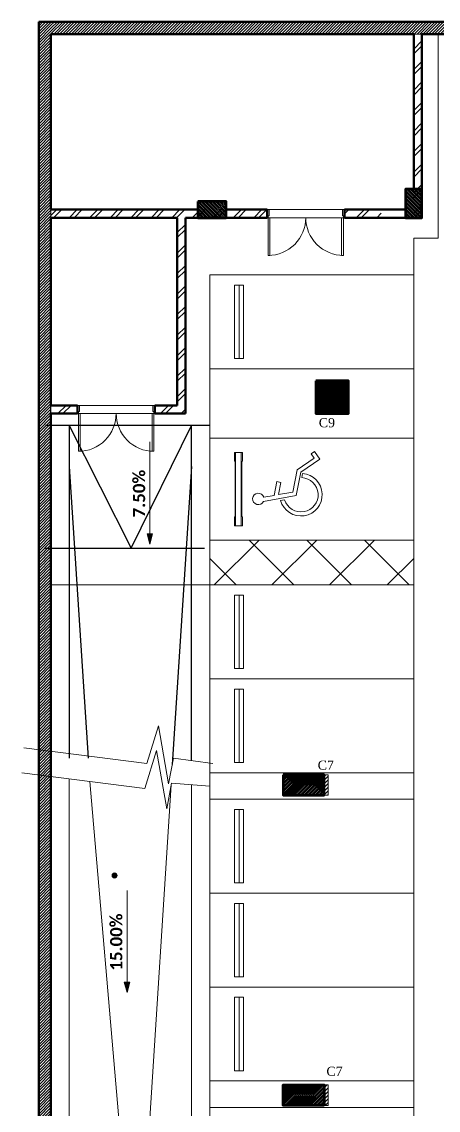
# Model space of a CAD drawing. Header units: millimetres. Extents: x -967280 to 3852, y 2833 to 1955156.
# Drawn here: x -967262 to -957046, y 496368 to 523037 of the extents above; entities that cross this region are included whole.
import ezdxf
from ezdxf.enums import TextEntityAlignment as Align

# ---------------------------------------------------------------- set-up
doc = ezdxf.new("R2010")
doc.units = ezdxf.units.MM
doc.header["$LTSCALE"] = 1000
for name, pattern in [('Dash', [6.35, 3.175, -3.175]), ('HRZN_Line-Ptrn-Dash', [4, 2, -2]), ('HRZN_Line-Ptrn-Sold', [9144001.0, 9144000.0, -1])]:
    doc.linetypes.add(name, pattern=pattern)
for name, color, linetype, lineweight in [('A-COLS', 8, 'HRZN_Line-Ptrn-Sold', 18), ('A-DIM', 7, 'Continuous', 13), ('A-DOOR', 5, 'Continuous', 13), ('A-ELEV', 1, 'HRZN_Line-Ptrn-Sold', 13), ('A-FLOR-PATT', 1, 'Continuous', 13), ('A-HATCH', 1, 'Continuous', 13), ('A-SYMB', 7, 'Continuous', 13), ('A-TEXT21', 3, 'Continuous', 13), ('A-TONE', 40, 'HRZN_Line-Ptrn-Sold', 35), ('A-WALL', 8, 'HRZN_Line-Ptrn-Sold', 50), ('C-PKNG', 1, 'Continuous', 13), ('DASHED', 1, 'HRZN_Line-Ptrn-Dash', 30), ('S - column', 6, 'Continuous', 60)]:
    doc.layers.add(name, color=color, linetype=linetype, lineweight=lineweight)
doc.layers.add('ARCH', color=8, linetype='Continuous')
doc.layers.add('S - col hach', color=1, linetype='Continuous')
doc.styles.add('ASD', font='times.ttf')
doc.styles.add('Calibri_B', font='calibrib.ttf', dxfattribs={"height": 300})
pattern_1 = [(45, (6650, -35800), (-35.35534, 35.35534), [])]
pattern_2 = [(45, (6650, -35800), (-251.447, 251.447), []), (45, (6650, -35419), (-251.447, 251.447), [])]
pattern_3 = [(225, (-217548.73, -1233776.03), (44.9012806, -44.9012806), [])]
pattern_4 = [(135, (168406.875, -346239.72), (-22.4506403, -22.4506403), [])]
pattern_5 = [(45, (-223648.726, -1233952.032), (-22.4506403, 22.4506403), [])]

# ---------------------------------------------------------------- blocks, each defined once
blk = doc.blocks.new('DR_WD_AR_DBL - UTILITY DOOR _D02__1800_2200MM 2-3585631-BASEMENT 01 FLOOR FFL_1_')
at = {"layer": 'A-DOOR'}
for p, q in [((-925, 1025), (-880, 1025)), ((-925, 100), (-925, 1025)), ((-880, 1025), (-880, 100)), ((925, 1025), (880, 1025)), ((880, 1025), (880, 100)), ((925, 100), (925, 1025)), ((-950, 97), (-950, -97)), ((-928, 100), (-947, 100)), ((-880, 100), (-925, 100)), ((-925, 55), (-925, 97)), ((-903, 52), (-922, 52)), ((-900, -97), (-900, 49)), ((880, 100), (925, 100)), ((900, 49), (900, -97)), ((903, 52), (922, 52)), ((925, 55), (925, 97)), ((928, 100), (947, 100)), ((950, -97), (950, 97)), ((-947, -100), (-903, -100)), ((903, -100), (947, -100))]:
    blk.add_line(p, q, dxfattribs=at)
blk.add_circle((0, 100), 1, dxfattribs=at)
blk.add_circle((0, 100), 1, dxfattribs=at)
for centre, radius, start, end in [((-925, 100), 925, 359.9381, 90), ((925, 100), 925, 90, 180.0619), ((-947, 97), 3, 90, 180), ((-928, 97), 3, 0, 90), ((-922, 55), 3, 180, 270), ((-903, 49), 3, 360, 90), ((903, 49), 3, 90, 180), ((922, 55), 3, 270, 360), ((928, 97), 3, 90, 180), ((947, 97), 3, 0, 90), ((-947, -97), 3, 180, 270), ((-903, -97), 3, 270, 0), ((903, -97), 3, 180, 270), ((947, -97), 3, 270, 0)]:
    blk.add_arc(centre, radius, start, end, dxfattribs=at)
blk = doc.blocks.new('ParkingSpace_WheelStop - 5000 x 2300-V47-BASEMENT 01 FLOOR FFL_1_')
at = {"layer": 'C-PKNG'}
for p, q in [((200, 0), (200, -5000)), ((2500, 0), (200, 0)), ((2500, 0), (2500, -5000)), ((2500, -5000), (2500, 0)), ((450, -720), (450, -600)), ((450, -600), (2250, -600)), ((450, -820), (450, -720)), ((450, -720), (2250, -720)), ((2250, -600), (2250, -720)), ((2250, -720), (2250, -820)), ((450, -820), (2250, -820)), ((200, -5000), (2500, -5000))]:
    blk.add_line(p, q, dxfattribs=at)
blk = doc.blocks.new('A$Ca5ad4f3b')
at = {"layer": 'S - col hach'}
h = blk.add_hatch(dxfattribs=at)
h.set_pattern_fill('ANSI31', color=256, scale=10)
h.set_pattern_definition(pattern_5)
h.paths.add_polyline_path([(1500, -400), (1500, 400), (700, 400), (700, -400)])
h = blk.add_hatch(dxfattribs=at)
h.set_pattern_fill('ANSI31', color=256, scale=10)
h.set_pattern_definition(pattern_5)
h.paths.add_polyline_path([(-100, -9750), (900, -9750), (900, -9250), (-100, -9250)])
h = blk.add_hatch(dxfattribs=at)
h.set_pattern_fill('ANSI31', color=256, scale=10)
h.set_pattern_definition(pattern_5)
h.paths.add_polyline_path([(900, -16850), (-100, -16850), (-100, -17350), (900, -17350)])
at = {"layer": 'S - column'}
for points in [[(700, 400), (700, -400), (1500, -400), (1500, 400)], [(-100, -9250), (-100, -9750), (900, -9750), (900, -9250)], [(900, -17350), (-100, -17350), (-100, -16850), (900, -16850)]]:
    blk.add_lwpolyline(points, close=True, dxfattribs=at)
at = {"ltscale": 6, "style": 'ASD'}
for s, p in [('C9', (969, -623)), ('C7', (942, -9015)), ('C7', (1156, -16515))]:
    blk.add_text(s, height=225, dxfattribs=at).set_placement(p, align=Align.MIDDLE_CENTER)
blk = doc.blocks.new('A$Cd2541b88')
at = {"layer": 'A-COLS'}
h = blk.add_hatch(dxfattribs=at)
h.set_pattern_fill('ANSI31', color=4, scale=20, angle=180)
h.set_pattern_definition(pattern_3)
h.paths.add_polyline_path([(7599.99625, -9599.99984), (7599.99625, -8799.99984), (6799.99625, -8799.99984), (6799.99625, -9599.99984)])
h = blk.add_hatch(dxfattribs=at)
h.set_pattern_fill('ANSI31', color=4, scale=20, angle=180)
h.set_pattern_definition(pattern_3)
h.paths.add_polyline_path([(5999.99625, -18949.99984), (7099.99625, -18949.99984), (7099.99625, -18449.99984), (5999.99625, -18449.99984)])
h = blk.add_hatch(dxfattribs=at)
h.set_pattern_fill('ANSI31', color=4, scale=20, angle=180)
h.set_pattern_definition(pattern_3)
h.paths.add_polyline_path([(7099.99625, -26049.99984), (5999.99625, -26049.99984), (5999.99625, -26549.99984), (7099.99625, -26549.99984)])
at = {"layer": 'A-SYMB'}
for points in [[(2726.67938, -12795.68961), (2793.66668, -12545.68961), (2659.69208, -12545.68961)], [(2167.18025, -23781.4114), (2234.16755, -23531.4114), (2100.19295, -23531.4114)]]:
    blk.add_hatch(color=4, dxfattribs=at).paths.add_polyline_path(points)
at = {"layer": 'A-TEXT21'}
h = blk.add_hatch(color=4, dxfattribs=at)
edge = h.paths.add_edge_path()
edge.add_arc((1862.9764, -20917.18861), 62.5, 0, 360)
at = {"layer": 'A-TONE', "linetype": 'Continuous', "lineweight": 13}
h = blk.add_hatch(dxfattribs=at)
h.set_pattern_fill('FP_1', color=4, style=0, pattern_type=2)
h.set_pattern_definition(pattern_1)
h.paths.add_polyline_path([(300, -44699.99984), (300, 0.00016), (0, 0.00016), (0, -44699.99984)])
h = blk.add_hatch(dxfattribs=at)
h.set_pattern_fill('FP_1', color=4, style=0, pattern_type=2)
h.set_pattern_definition(pattern_1)
h.paths.add_polyline_path([(52550, -299.99984), (53935, -299.99984), (53935, 0.00016), (52550, 0.00016), (52550, -10.44236)])
h.paths.add_polyline_path([(8400, -299.99984), (14955.42627, -299.99984), (14955.42627, 0.00016), (300, 0.00016), (300, -299.99984), (5880.94901, -299.99984)])
h.paths.add_polyline_path([(52550, -299.99984), (52550, 0.00016), (45350, 0.00016), (45350, -299.99984), (49473.46272, -299.99984)])
h.paths.add_polyline_path([(41050, -299.99984), (41050, 0.00016), (33950, 0.00016), (33950, -299.99984), (37018.4588, -299.99984)])
h.paths.add_polyline_path([(41050, -299.99984), (45350, -299.99984), (45350, 0.00016), (41050, 0.00016), (41050, -86.20825)])
h.paths.add_polyline_path([(30790.95684, -299.99984), (33941.42627, -299.99984), (33941.42627, 0.00016), (26350, 0.00016), (26350, -299.99984)])
h.paths.add_polyline_path([(21449.7039, -299.99984), (22550, -299.99984), (22550, 0.00016), (14950, 0.00016), (14950, -299.99984), (18335.95293, -299.99984)])
h.paths.add_polyline_path([(26350, -299.99984), (26350, 0.00016), (22550, 0.00016), (22550, -299.99984), (24563.45488, -299.99984)])
h = blk.add_hatch(dxfattribs=at)
h.set_pattern_fill('FP_2', color=4, style=0, pattern_type=2)
h.set_pattern_definition([(45, (7450, -35800), (-251.447, 251.447), []), (45, (7450, -35419), (-251.447, 251.447), [])])
h.paths.add_polyline_path([(9400, -4799.99983), (9400, -299.99984), (9200, -299.99984), (9200, -4799.99983)])
h = blk.add_hatch(dxfattribs=at)
h.set_pattern_fill('FP_2', color=4, style=0, pattern_type=2)
h.set_pattern_definition(pattern_2)
h.paths.add_polyline_path([(7500, -4799.99983), (8400, -4799.99983), (8400, -4599.99983), (7500, -4599.99983)])
h.paths.add_polyline_path([(300, -4799.99983), (5600, -4799.99983), (5600, -4599.99983), (300, -4599.99983)])
h = blk.add_hatch(dxfattribs=at)
h.set_pattern_fill('FP_2', color=4, style=0, pattern_type=2)
h.set_pattern_definition(pattern_2)
h.paths.add_polyline_path([(3599.99998, -9599.99984), (3599.99998, -4799.99983), (3399.99998, -4799.99983), (3399.99998, -9599.99984)])
h = blk.add_hatch(dxfattribs=at)
h.set_pattern_fill('FP_2', color=4, style=0, pattern_type=2)
h.set_pattern_definition(pattern_2)
h.paths.add_polyline_path([(3399.99998, -9599.99984), (3399.99998, -9399.99984), (2849.99998, -9399.99984), (2849.99998, -9599.99984)])
h.paths.add_polyline_path([(949.99998, -9599.99984), (949.99998, -9399.99984), (300, -9399.99984), (300, -9599.99984)])
at = {"layer": 'C-PKNG'}
h = blk.add_hatch(dxfattribs=at)
h.set_pattern_fill('FP_43', color=4, angle=90, style=0, pattern_type=2)
h.set_pattern_definition([(135, (39700, -48400), (-707.107, -707.107), []), (225, (39700, -48400), (707.107, -707.107), [])])
h.paths.add_polyline_path([(9200, -12699.99984), (4200, -12699.99984), (4200, -13799.99984), (9200, -13799.99984)])
at = {"layer": 'S - col hach'}
h = blk.add_hatch(dxfattribs=at)
h.set_pattern_fill('ANSI31', color=4, scale=10, angle=90)
h.set_pattern_definition(pattern_4)
h.paths.add_polyline_path([(9400, -4099.99981), (9000, -4099.99981), (9000, -4799.99981), (9400, -4799.99981)])
h = blk.add_hatch(dxfattribs=at)
h.set_pattern_fill('ANSI31', color=4, scale=10, angle=90)
h.set_pattern_definition(pattern_4)
h.paths.add_polyline_path([(3899.99999, -4399.99983), (3899.99999, -4799.99983), (4599.99999, -4799.99983), (4599.99999, -4399.99983)])
at = {"layer": 'A-COLS', "color": 4}
for points in [[(6799.99625, -8799.99984), (6799.99625, -9599.99984), (7599.99625, -9599.99984), (7599.99625, -8799.99984)], [(5999.99625, -18449.99984), (5999.99625, -18949.99984), (7099.99625, -18949.99984), (7099.99625, -18449.99984)], [(7099.99625, -26549.99984), (5999.99625, -26549.99984), (5999.99625, -26049.99984), (7099.99625, -26049.99984)]]:
    blk.add_lwpolyline(points, close=True, dxfattribs=at)
at = {"layer": 'A-ELEV', "color": 4}
for p, q in [((5600, -4599.99983), (7500, -4599.99983)), ((7500, -4799.99983), (5600, -4799.99983)), ((949.99998, -9399.99984), (2849.99998, -9399.99984)), ((2849.99998, -9599.99984), (949.99998, -9599.99984)), ((1253.13497, -18614.73596), (2400, -31899.99983)), ((2400, -31899.99983), (3245.35888, -18699.99984))]:
    blk.add_line(p, q, dxfattribs=at)
at = {"layer": 'A-FLOR-PATT', "color": 4}
for p, q in [((0, -45000), (0, 0)), ((0, 0), (6000, 0)), ((6000, 0), (59435, 0)), ((9800, -5299.99983), (9800, -299.99984)), ((9200, -6199.99984), (9200, -5299.99983)), ((9200, -5299.99983), (9800, -5299.99983)), ((9200, -11499.99984), (9200, -8499.99984)), ((300, -13799.99984), (4200, -13799.99984)), ((300, -34699.99984), (300, -16045.02171)), ((2653.85475, -18176.11726), (2939.06814, -17246.90397)), ((2939.06814, -17246.90397), (3187.29845, -18670.40343)), ((-367.33332, -17791.68961), (2653.85475, -18176.11726)), ((2605.52941, -18786.81985), (2890.74279, -17857.60657)), ((2890.74279, -17857.60657), (3138.9731, -19281.10603)), ((3187.29845, -18670.40343), (3308.03257, -18045.31442)), ((3308.03257, -18045.31442), (4271.17995, -18175.66827)), ((4200, -18399.99984), (4200, -19049.99984)), ((9200, -19049.99984), (9200, -18399.99984)), ((-415.65867, -18402.39221), (2605.52941, -18786.81985)), ((750, -18550.71512), (750, -34899.99983)), ((3138.9731, -19281.10603), (3259.70722, -18656.01702)), ((3259.70722, -18656.01702), (4200, -18724.99984)), ((3750, -34899.99983), (3750, -18699.99984)), ((4200, -25949.99984), (4200, -26599.99984)), ((9200, -26599.99984), (9200, -25949.99984))]:
    blk.add_line(p, q, dxfattribs=at)
at = {"layer": 'A-HATCH', "color": 4}
for p, q in [((9200, -12699.99984), (4200, -12699.99984)), ((9200, -13799.99984), (9200, -12699.99984))]:
    blk.add_line(p, q, dxfattribs=at)
at = {"layer": 'A-SYMB', "color": 4}
for p, q in [((2726.67938, -10295.68961), (2726.67938, -12795.68961)), ((2793.66668, -12545.68961), (2659.69208, -12545.68961)), ((2659.69208, -12545.68961), (2726.67938, -12795.68961)), ((2726.67938, -12795.68961), (2793.66668, -12545.68961)), ((2167.18025, -21281.4114), (2167.18025, -23781.4114)), ((2234.16755, -23531.4114), (2100.19295, -23531.4114)), ((2100.19295, -23531.4114), (2167.18025, -23781.4114)), ((2167.18025, -23781.4114), (2234.16755, -23531.4114))]:
    blk.add_line(p, q, dxfattribs=at)
at = {"layer": 'A-TEXT21', "color": 4}
blk.add_circle((1862.9764, -20917.18861), 62.5, dxfattribs=at)
at = {"layer": 'A-WALL', "color": 4}
for p, q in [((0, 0.00016), (0, -44999.99984)), ((14450, 0.00016), (0, 0.00016)), ((300, -4599.99983), (300, -299.99984)), ((300, -299.99984), (9200, -299.99984)), ((9200, -299.99984), (9200, -4099.99981)), ((9400, -299.99984), (14950, -299.99984)), ((9400, -4799.99983), (9400, -299.99984)), ((3899.99999, -4599.99983), (300, -4599.99983)), ((300, -9399.99984), (300, -4799.99983)), ((300, -4799.99983), (3399.99998, -4799.99983)), ((3399.99998, -4799.99983), (3399.99998, -9399.99984)), ((3599.99998, -4799.99983), (5600, -4799.99983)), ((3599.99998, -9599.99984), (3599.99998, -4799.99983)), ((5600, -4599.99983), (4599.99999, -4599.99983)), ((5600, -4799.99983), (5600, -4599.99983)), ((9000, -4599.99983), (7500, -4599.99983)), ((7500, -4599.99983), (7500, -4799.99983)), ((7500, -4799.99983), (9400, -4799.99983)), ((949.99998, -9399.99984), (300, -9399.99984)), ((300, -40199.99986), (300, -9599.99984)), ((300, -9599.99984), (949.99998, -9599.99984)), ((949.99998, -9599.99984), (949.99998, -9399.99984)), ((3399.99998, -9399.99984), (2849.99998, -9399.99984)), ((2849.99998, -9399.99984), (2849.99998, -9599.99984)), ((2849.99998, -9599.99984), (3599.99998, -9599.99984))]:
    blk.add_line(p, q, dxfattribs=at)
at = {"layer": 'A-WALL', "color": 4, "linetype": 'Continuous', "lineweight": 13}
for p, q in [((9400, -299.99984), (9200, -299.99984)), ((300, -4599.99983), (300, -4799.99983)), ((300, -9399.99984), (300, -9599.99984))]:
    blk.add_line(p, q, dxfattribs=at)
at = {"layer": 'C-PKNG', "color": 4}
for p, q in [((4200, -13799.99984), (4200, -8499.99984)), ((9200, -10199.99984), (4200, -10199.99984)), ((9200, -12699.99984), (9200, -10199.99984)), ((4800, -10749.99984), (4800, -10549.99984)), ((4800, -10549.99984), (4830, -10549.99984)), ((4830, -10549.99984), (5000, -10549.99984)), ((4830, -10549.99984), (4970, -10549.99984)), ((4830, -10549.99984), (4830, -12349.99984)), ((4970, -10549.99984), (4970, -12349.99984)), ((5000, -10549.99984), (5000, -10749.99984)), ((6684.77332, -10582.99804), (6767.67708, -10527.07875)), ((6767.67708, -10527.07875), (6684.77332, -10582.99804)), ((6757.4684, -10690.77293), (6684.77332, -10582.99804)), ((6684.77332, -10582.99804), (6757.4684, -10690.77293)), ((6767.67708, -10527.07875), (6896.29144, -10717.75739)), ((6896.29144, -10717.75739), (6767.67708, -10527.07875)), ((4818.29268, -10799.99984), (4800, -10749.99984)), ((4818.29268, -12099.99984), (4818.29268, -10799.99984)), ((5000, -10749.99984), (4981.70732, -10799.99984)), ((4981.70732, -10799.99984), (4981.70732, -12099.99984)), ((6336.89806, -10974.4512), (6757.4684, -10690.77293)), ((6757.4684, -10690.77293), (6336.89806, -10974.4512)), ((6896.29144, -10717.75739), (6427.15722, -11034.19243)), ((6427.15722, -11034.19243), (6896.29144, -10717.75739)), ((6230.18281, -11523.45358), (6336.89806, -10974.4512)), ((6336.89806, -10974.4512), (6230.18281, -11523.45358)), ((6427.15722, -11034.19243), (6315.23159, -11609.99984)), ((6315.23159, -11609.99984), (6427.15722, -11034.19243)), ((6451.80548, -11169.43024), (6471.06001, -11070.37427)), ((6471.06001, -11070.37427), (6451.80548, -11169.43024)), ((5777.17125, -11603.33174), (5842.81612, -11265.61814)), ((5842.81612, -11265.61814), (5777.17125, -11603.33174)), ((5842.81612, -11265.61814), (5940.97884, -11284.69903)), ((5940.97884, -11284.69903), (5842.81612, -11265.61814)), ((5940.97884, -11284.69903), (5882.65844, -11584.7315)), ((5882.65844, -11584.7315), (5940.97884, -11284.69903)), ((6315.23159, -11609.99984), (5512.14657, -11751.6054)), ((5512.14657, -11751.6054), (6315.23159, -11609.99984)), ((5519.24951, -11648.8103), (5777.17125, -11603.33174)), ((5777.17125, -11603.33174), (5519.24951, -11648.8103)), ((5882.65844, -11584.7315), (6230.18281, -11523.45358)), ((6230.18281, -11523.45358), (5882.65844, -11584.7315)), ((5932.9786, -11728.17269), (6032.02799, -11710.70761)), ((6032.02799, -11710.70761), (5932.9786, -11728.17269)), ((4800, -12149.99984), (4818.29268, -12099.99984)), ((4800, -12349.99984), (4800, -12149.99984)), ((4981.70732, -12099.99984), (5000, -12149.99984)), ((5000, -12149.99984), (5000, -12349.99984)), ((5000, -12349.99984), (4800, -12349.99984)), ((4970, -12349.99984), (4830, -12349.99984)), ((4200, -12699.99984), (9200, -12699.99984))]:
    blk.add_line(p, q, dxfattribs=at)
for centre, radius, start, end in [((6434.0234, -11589.05364), 520, 195.517734372, 85.915693043), ((6434.0234, -11589.05364), 520, 195.517734372, 85.915693043), ((6434.0234, -11589.05364), 420, 196.837141162, 87.57346983), ((6434.0234, -11589.05364), 420, 196.837141162, 87.57346983), ((5385.83212, -11691.23437), 140, 17.639627423, 334.454885872), ((5385.83212, -11691.23437), 140, 17.639627423, 334.454885872)]:
    blk.add_arc(centre, radius, start, end, dxfattribs=at)
at = {"layer": 'DASHED', "color": 4, "linetype": 'Dash', "ltscale": 50}
for p, q in [((300, -16045.02171), (300, -7899.99983)), ((4200, -9895.7254), (169.31163, -9895.7254)), ((750, -9895.7254), (750, -18044.68689)), ((750, -9895.7254), (2269.31163, -12895.7254)), ((2269.31163, -12895.7254), (3750, -9895.7254)), ((3750, -18105.13097), (3750, -9895.7254)), ((750, -10899.99983), (1215.95785, -18044.68689)), ((3278.07295, -18200.42741), (3756.13515, -10899.99983)), ((169.31163, -12895.7254), (4069.31163, -12895.7254))]:
    blk.add_line(p, q, dxfattribs=at)
at = {"layer": 'S - column', "color": 4}
for points in [[(9400, -4099.99981), (9000, -4099.99981), (9000, -4799.99981), (9400, -4799.99981)], [(3899.99999, -4399.99983), (3899.99999, -4799.99983), (4599.99999, -4799.99983), (4599.99999, -4399.99983)]]:
    blk.add_lwpolyline(points, close=True, dxfattribs=at)
at = {"layer": 'A-DIM', "color": 4}
blk.add_blockref('A$Ca5ad4f3b', (6100, -9199.99984), dxfattribs=at)
at = {"layer": 'A-DOOR', "color": 4, "rotation": 180}
for p in [(6550, -4699.99983), (1899.99998, -9499.99984)]:
    blk.add_blockref('DR_WD_AR_DBL - UTILITY DOOR _D02__1800_2200MM 2-3585631-BASEMENT 01 FLOOR FFL_1_', p, dxfattribs=at)
at = {"layer": 'C-PKNG', "color": 4, "rotation": 90}
for p in [(4200, -8699.99984), (4200, -16299.99984), (4200, -18599.99984), (4200, -21549.99984), (4200, -23849.99984), (4200, -26149.99984), (4200, -29099.99984)]:
    blk.add_blockref('ParkingSpace_WheelStop - 5000 x 2300-V47-BASEMENT 01 FLOOR FFL_1_', p, dxfattribs=at)
at = {"layer": 'A-SYMB', "color": 4, "char_height": 300, "attachment_point": 1, "rotation": 90, "line_spacing_factor": 1.158048, "style": 'Calibri_B'}
for s, insert, width in [('7.50%', (2310.87462, -12142.57489), 1432.5246813), ('15.00%', (1751.37549, -23248.38012), 1720.7249131)]:
    blk.add_mtext(s, dxfattribs=dict(at, insert=insert, width=width))

msp = doc.modelspace()

# ---------------------------------------------------------------- block references
at = {"layer": 'ARCH', "lineweight": 106, "ltscale": 30}
msp.add_blockref('A$Cd2541b88', (-966846.1, 523037.4), dxfattribs=at)

doc.saveas('drawing.dxf')
